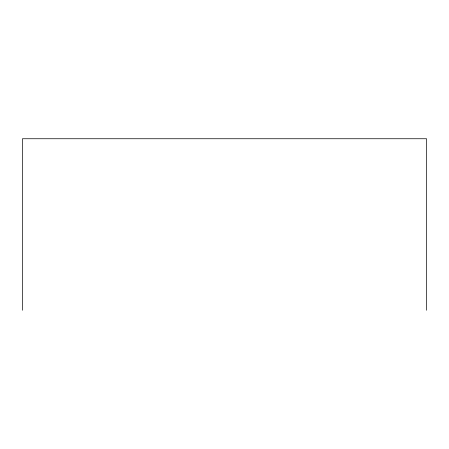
<?xml version="1.0" encoding="UTF-8"?>
<svg xmlns="http://www.w3.org/2000/svg" width="449" height="449" viewBox="0 0 449 449"><rect width="100%" height="100%" fill="white"/><g stroke="black" fill="none" stroke-linecap="round" stroke-linejoin="round"><path stroke-width="0.67" d="M426.55 310.259L426.55 138.741L22.45 138.741L22.45 310.259"/></g></svg>
